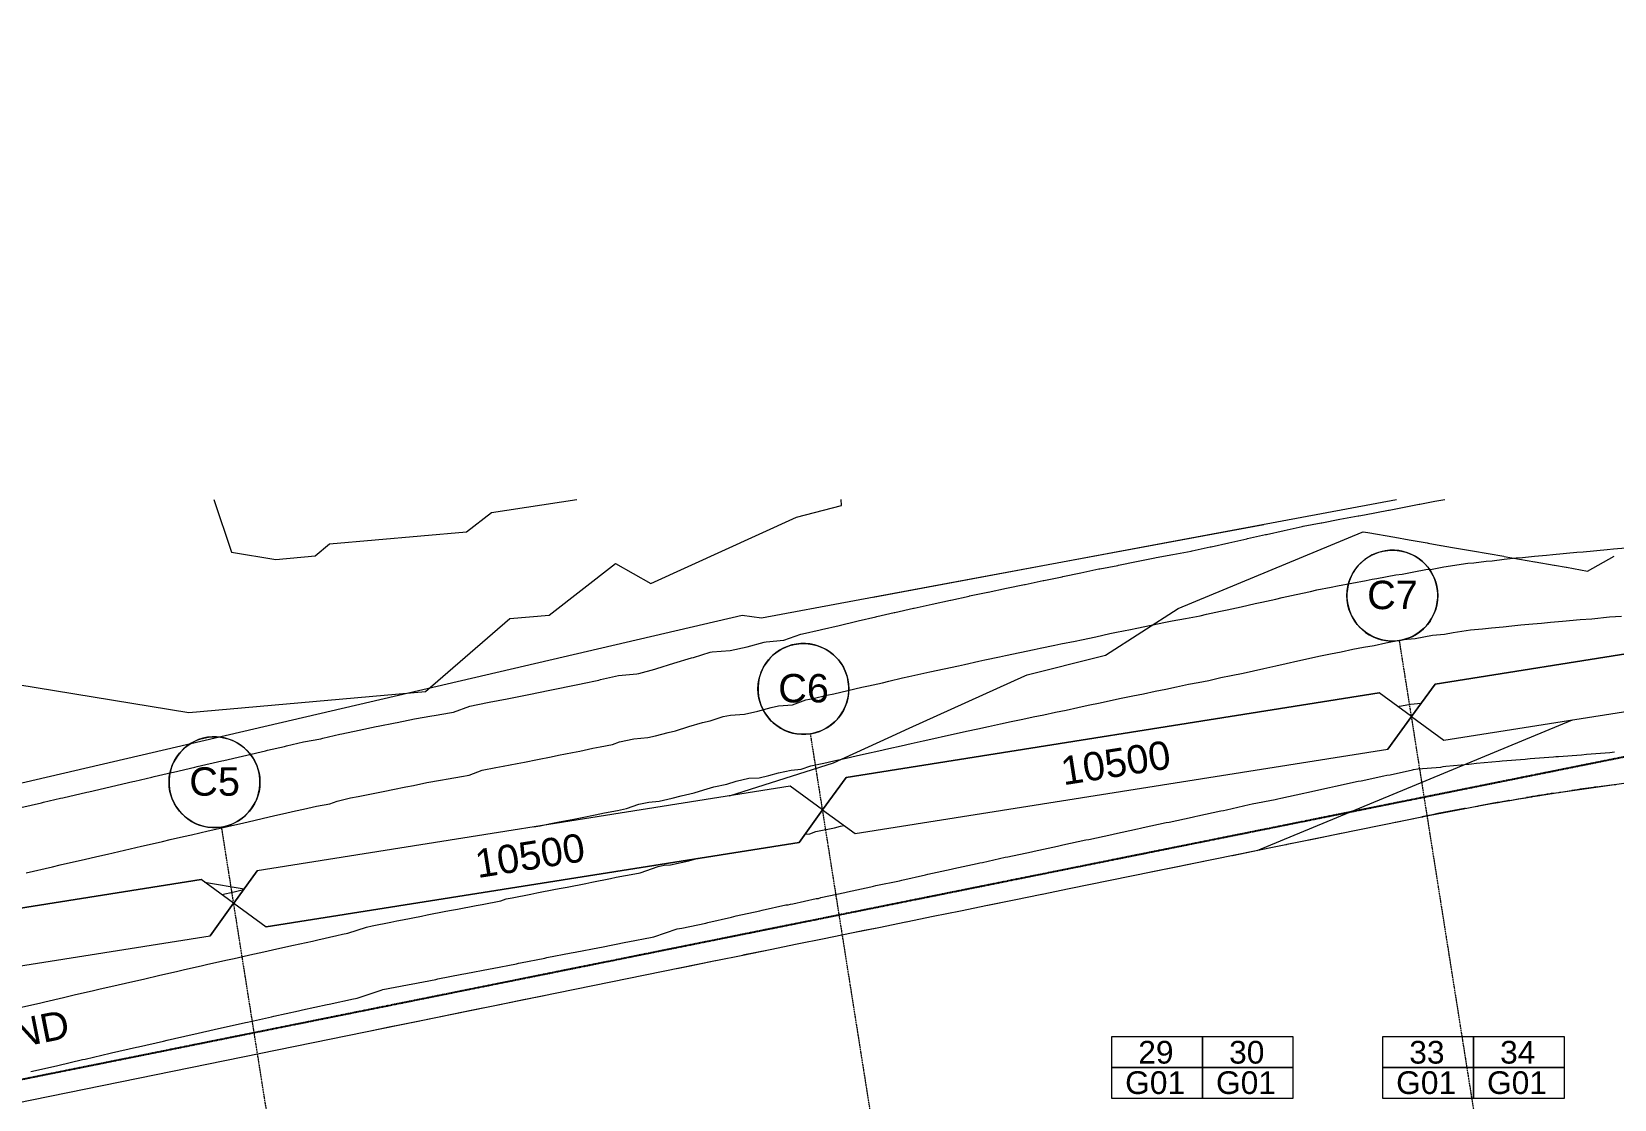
# Model space of a CAD drawing. Header units: millimetres. Extents: x -2612262 to -2065320, y 3717813 to 4283368.
# Drawn here: x -2289894 to -2262024, y 4053167 to 4071966 of the extents above; entities that cross this region are included whole.
import ezdxf

# ---------------------------------------------------------------- set-up
doc = ezdxf.new("R2010")
doc.units = ezdxf.units.MM
for name, pattern in [('AEC_Double Dash', [39, 15, -4, 6, -4, 6, -4]), ('Aligning Line', [3.2004, 1.6002, -1.6002]), ('BOUNDARY Tighter', [8, 4, -2, 0, -2]), ('Grid Line', [21, 12, -3, 3, -3])]:
    doc.linetypes.add(name, pattern=pattern)
for name, color, linetype, lineweight in [('A-ANNO-NOTE', 131, 'Continuous', 5), ('A-DETL', 90, 'Continuous', 18), ('A-DETL-GENF', 92, 'Continuous', 5), ('A-DOOR-IDEN', 31, 'Continuous', 5), ('A-FLOR', 192, 'Continuous', 5), ('C-PROP-LINE', 91, 'AEC_Double Dash', 13), ('C-TOPO', 7, 'Continuous', 5), ('C-TOPO-MAJR', 7, 'Continuous', 20), ('C-TOPO-MINR', 7, 'Continuous', 5), ('G-ANNO-REFR', 1, 'Aligning Line', 5), ('G-ANNO-TEXT', 231, 'Continuous', 5), ('S-GRID', 1, 'Continuous', 5), ('S-GRID-IDEN', 1, 'Continuous', 5)]:
    doc.layers.add(name, color=color, linetype=linetype, lineweight=lineweight)
doc.styles.add('Arial', font='arial.ttf', dxfattribs={"height": 500})
doc.styles.add('Arial_2', font='arial.ttf', dxfattribs={"height": 400})
picture_1 = doc.add_image_def('image1.jpg', size_in_pixel=(6528, 5638))

# ---------------------------------------------------------------- blocks, each defined once
blk = doc.blocks.new('Family - ___-240017-GA - Part B')
at = {"layer": 'C-PROP-LINE', "color": 20}
blk.add_line((-2260611, 4059444), (-2348376, 4041776), dxfattribs=at)
blk = doc.blocks.new('Dimension - Grids _2D_ - 1-200-2186991-GA - Part B')
at = {"layer": 'A-DETL-GENF'}
for p, q in [((-4573, 500), (-5073, 0)), ((-5073, 0), (-4573, 500)), ((4927, 500), (-4573, 500)), ((-4573, 500), (4927, 500)), ((5427, 0), (4927, 500)), ((5427, 0), (4927, 500)), ((-5073, 0), (-4573, -500)), ((-5073, 0), (-4573, -500)), ((4927, -500), (5427, 0)), ((5427, 0), (4927, -500)), ((-4573, -500), (4927, -500)), ((-4573, -500), (4927, -500))]:
    blk.add_line(p, q, dxfattribs=at)
blk = doc.blocks.new('Dimension - Grids _2D_ - 1-200-2187043-GA - Part B')
at = {"layer": 'A-DETL-GENF'}
for p, q in [((-4573, 500), (-5073, 0)), ((-5073, 0), (-4573, 500)), ((4927, 500), (-4573, 500)), ((-4573, 500), (4927, 500)), ((5427, 0), (4927, 500)), ((5427, 0), (4927, 500)), ((-5073, 0), (-4573, -500)), ((-5073, 0), (-4573, -500)), ((4927, -500), (5427, 0)), ((5427, 0), (4927, -500)), ((-4573, -500), (4927, -500)), ((-4573, -500), (4927, -500))]:
    blk.add_line(p, q, dxfattribs=at)
blk = doc.blocks.new('Grid - A1-203820-GA - Part B')
at = {"layer": 'S-GRID-IDEN'}
blk.add_circle((0, 0), 4, dxfattribs=at)
for start, end in [(360, 180), (180, 360)]:
    blk.add_arc((0, 0), 4, start, end, dxfattribs=at)
blk = doc.blocks.new('AA_DOOR_MARK _ TYPE MARK_HA2 - Mark _ Type Mark-1751130-GA - Part B')
at = {"layer": 'A-DOOR-IDEN'}
for p, q in [((4, 2.7), (-4, 2.7)), ((-4, 2.7), (-4, 0)), ((4, 0), (4, 2.7)), ((4, 0), (-4, 0)), ((4, -2.7), (4, 0)), ((-4, 0), (4, 0)), ((-4, 0), (-4, -2.7)), ((-4, -2.7), (4, -2.7))]:
    blk.add_line(p, q, dxfattribs=at)

msp = doc.modelspace()

# ---------------------------------------------------------------- linework, layer by layer
at = {"layer": 'A-DETL', "linetype": 'BOUNDARY Tighter', "lineweight": 25}
msp.add_line((-2260610.9, 4059443.9), (-2352562.9, 4040932.7), dxfattribs=at)
at = {"layer": 'A-FLOR'}
for p, q in [((-2271622.6, 4056877.5), (-2265416.4, 4058140.2)), ((-2273539.1, 4056487.6), (-2273062, 4056584.6)), ((-2273059.3, 4056585.2), (-2272594.1, 4056679.8)), ((-2272592.6, 4056680.1), (-2272104.7, 4056779.4)), ((-2274975.9, 4056195.2), (-2274498.2, 4056292.4)), ((-2274497.3, 4056292.6), (-2274018.5, 4056390)), ((-2274017.8, 4056390.2), (-2273540.2, 4056487.3)), ((-2275939.3, 4055999.2), (-2275939.3, 4055999.2)), ((-2275455, 4056097.8), (-2274976.3, 4056195.2)), ((-2277847.6, 4055611), (-2277370.9, 4055708)), ((-2277369.6, 4055708.2), (-2276892.4, 4055805.3)), ((-2276891.4, 4055805.5), (-2276891.4, 4055805.5)), ((-2352562.9, 4040410), (-2277851.4, 4055610.2))]:
    msp.add_line(p, q, dxfattribs=at)
msp.add_open_spline([(-2265416.4, 4058140.2), (-2264116.2, 4058404.7), (-2262805.8, 4058617.4), (-2261488.8, 4058777.7)], degree=3, dxfattribs=at)
at = {"layer": 'C-TOPO'}
for p, q in [((-2275075.6, 4062009.1), (-2265857.5, 4063726.6)), ((-2273764.5, 4062253.4), (-2268195, 4063291.1)), ((-2277042.9, 4061642.6), (-2273764.5, 4062253.4)), ((-2297265.2, 4057067.9), (-2277381.7, 4061693.6)), ((-2277381.7, 4061693.6), (-2277042.9, 4061642.6)), ((-2263137.1, 4058549.2), (-2263153.1, 4058546.7)), ((-2263119.1, 4058552), (-2263137.1, 4058549.2)), ((-2263100.6, 4058554.8), (-2263119.1, 4058552)), ((-2263053.9, 4058562), (-2262999.8, 4058570.3)), ((-2262373.4, 4058662), (-2262390.3, 4058659.6)), ((-2262356.3, 4058664.4), (-2262373.4, 4058662)), ((-2262324.8, 4058668.7), (-2262356.3, 4058664.4)), ((-2264658.7, 4058288.2), (-2264663, 4058287.4)), ((-2264651.5, 4058289.6), (-2264658.7, 4058288.2)), ((-2264646.6, 4058290.5), (-2264651.5, 4058289.6)), ((-2264622.6, 4058295), (-2264445.6, 4058327.7)), ((-2263943.5, 4058416.9), (-2263866.1, 4058430.2)), ((-2263898.9, 4058424.6), (-2263908, 4058423)), ((-2263885.8, 4058426.8), (-2263898.9, 4058424.6)), ((-2263874.6, 4058428.7), (-2263885.8, 4058426.8)), ((-2265882.9, 4058045.2), (-2265877.2, 4058046.4)), ((-2265877.2, 4058046.4), (-2265871.5, 4058047.6)), ((-2265871.5, 4058047.6), (-2265416.4, 4058140.2)), ((-2267797.9, 4057655.6), (-2267793.4, 4057656.5)), ((-2267793.4, 4057656.5), (-2267788.9, 4057657.5)), ((-2267788.9, 4057657.5), (-2267312, 4057754.5)), ((-2267312, 4057754.5), (-2266835.3, 4057851.5)), ((-2266835.3, 4057851.5), (-2266830.2, 4057852.5)), ((-2269712.7, 4057266.1), (-2269232.2, 4057363.8)), ((-2269232.2, 4057363.8), (-2269228.4, 4057364.6)), ((-2268751.5, 4057461.6), (-2268747.4, 4057462.4)), ((-2268747.4, 4057462.4), (-2268272.2, 4057559.1)), ((-2268272.2, 4057559.1), (-2268268.6, 4057559.9)), ((-2270186.7, 4057169.6), (-2269712.7, 4057266.1)), ((-2272102.7, 4056779.8), (-2271624.9, 4056877)), ((-2271624.9, 4056877), (-2271622.6, 4056877.5)), ((-2273539.1, 4056487.6), (-2273060.7, 4056584.9)), ((-2273060.7, 4056584.9), (-2272592.6, 4056680.1)), ((-2272592.6, 4056680.1), (-2272104.7, 4056779.4)), ((-2272104.7, 4056779.4), (-2272102.7, 4056779.8)), ((-2274975.9, 4056195.2), (-2274498.2, 4056292.4)), ((-2274498.2, 4056292.4), (-2274497.3, 4056292.6)), ((-2274497.3, 4056292.6), (-2274018.5, 4056390)), ((-2274018.5, 4056390), (-2273539.1, 4056487.6)), ((-2276413.7, 4055902.7), (-2275939.8, 4055999.1)), ((-2275939.8, 4055999.1), (-2275939.3, 4055999.2)), ((-2275939.3, 4055999.2), (-2275455.1, 4056097.7)), ((-2275455, 4056097.8), (-2275233.6, 4056142.8)), ((-2275233.6, 4056142.8), (-2274976.3, 4056195.2)), ((-2274976.3, 4056195.2), (-2274976.1, 4056195.2)), ((-2274976.1, 4056195.2), (-2274975.9, 4056195.2)), ((-2277849.1, 4055610.7), (-2277370.9, 4055708)), ((-2277370.9, 4055708), (-2276892.4, 4055805.3)), ((-2276892.4, 4055805.3), (-2276891.4, 4055805.5)), ((-2276891.4, 4055805.5), (-2276413.7, 4055902.7)), ((-2278533.7, 4055471.4), (-2278328, 4055513.3)), ((-2278328, 4055513.3), (-2277851.4, 4055610.2)), ((-2277851.4, 4055610.2), (-2277849.1, 4055610.7)), ((-2281676.8, 4054831.9), (-2281203.3, 4054928.3)), ((-2281203.3, 4054928.3), (-2281199.8, 4054929)), ((-2281199.8, 4054929), (-2280871.3, 4054995.8)), ((-2283115.4, 4054539.2), (-2282637.6, 4054636.5)), ((-2282637.6, 4054636.5), (-2282153.6, 4054734.9)), ((-2282153.6, 4054734.9), (-2281680.6, 4054831.2)), ((-2281680.6, 4054831.2), (-2281676.8, 4054831.9)), ((-2283958.1, 4054367.8), (-2283596.7, 4054441.3)), ((-2283596.7, 4054441.3), (-2283120, 4054538.3)), ((-2283120, 4054538.3), (-2283115.4, 4054539.2))]:
    msp.add_line(p, q, dxfattribs=at)
at = {"layer": 'C-TOPO', "flags": 128}
for points in [[(-2263835.2, 4058435.4), (-2263715.7, 4058455.6), (-2263487.7, 4058493.3)], [(-2263487.7, 4058493.3), (-2263481.5, 4058494.3), (-2263475.4, 4058495.3)], [(-2263475.4, 4058495.3), (-2263469.2, 4058496.3), (-2263463, 4058497.3)], [(-2263463, 4058497.3), (-2263231.5, 4058534.4), (-2263081.2, 4058557.8)], [(-2262999.8, 4058570.3), (-2262992.9, 4058571.4), (-2262986.1, 4058572.4)], [(-2262986.1, 4058572.4), (-2262979.2, 4058573.5), (-2262972.3, 4058574.5)], [(-2262972.3, 4058574.5), (-2262743.8, 4058608.8), (-2262515.1, 4058642)], [(-2262515.1, 4058642), (-2262507.7, 4058643), (-2262500.3, 4058644.1)], [(-2262500.3, 4058644.1), (-2262492.8, 4058645.1), (-2262485.4, 4058646.2)], [(-2262485.4, 4058646.2), (-2262257.4, 4058678.1), (-2262029.3, 4058708.9)], [(-2262029.3, 4058708.9), (-2262013.6, 4058711), (-2261997.8, 4058713.1)], [(-2265391.2, 4058145.3), (-2265157.9, 4058192), (-2264924.3, 4058237.7)], [(-2264924.3, 4058237.7), (-2264920.8, 4058238.4), (-2264917.2, 4058239.1)], [(-2264917.2, 4058239.1), (-2264913.6, 4058239.8), (-2264910, 4058240.4)], [(-2264910, 4058240.4), (-2264677.9, 4058284.6), (-2264643.6, 4058291)], [(-2264445.6, 4058327.7), (-2264441.1, 4058328.5), (-2264436.5, 4058329.3)], [(-2264436.5, 4058329.3), (-2264427.4, 4058331), (-2264418.3, 4058332.7)], [(-2264418.3, 4058332.7), (-2264186.4, 4058374.4), (-2263954.4, 4058415)], [(-2263954.4, 4058415), (-2263948.9, 4058416), (-2263943.5, 4058416.9)], [(-2265416.4, 4058140.2), (-2265408.7, 4058141.7), (-2265401.1, 4058143.3)], [(-2265401.1, 4058143.3), (-2265400.2, 4058143.4), (-2265399.2, 4058143.6)], [(-2265399.2, 4058143.6), (-2265395.2, 4058144.4), (-2265391.2, 4058145.3)]]:
    msp.add_lwpolyline(points, dxfattribs=at)
at = {"layer": 'C-TOPO'}
for start, end in [(98.86481, 99.34743), (97.9811, 98.42173), (100.62039, 101.5), (99.74132, 100.30611)]:
    msp.add_arc((-2255448, 4009143.9), 50000, start, end, dxfattribs=at)
at = {"layer": 'C-TOPO-MAJR', "color": 8, "lineweight": 15}
for p, q in [((-2264174.6, 4062651.2), (-2263963.7, 4062675.8)), ((-2263963.7, 4062675.8), (-2263752.5, 4062700.5)), ((-2263752.5, 4062700.5), (-2263641.2, 4062708.8)), ((-2263641.2, 4062708.8), (-2263429.7, 4062728.9)), ((-2263429.7, 4062728.9), (-2263218.4, 4062748.9)), ((-2263218.4, 4062748.9), (-2263107.8, 4062757.3)), ((-2263107.8, 4062757.3), (-2262685.6, 4062798.4)), ((-2262685.6, 4062798.4), (-2262574.7, 4062806.7)), ((-2262574.7, 4062806.7), (-2262152.8, 4062848.8)), ((-2262152.8, 4062848.8), (-2262041.7, 4062857.2)), ((-2262041.7, 4062857.2), (-2261821.4, 4062879.7)), ((-2266207.4, 4062337.7), (-2265872.6, 4062402.9)), ((-2265872.6, 4062402.9), (-2265761.2, 4062411.4)), ((-2265761.2, 4062411.4), (-2265553.1, 4062452.5)), ((-2265553.1, 4062452.5), (-2265344.8, 4062493.6)), ((-2265344.8, 4062493.6), (-2265233.6, 4062502)), ((-2265233.6, 4062502), (-2265025.7, 4062543.6)), ((-2265025.7, 4062543.6), (-2264606.2, 4062606.7)), ((-2264606.2, 4062606.7), (-2264495.6, 4062615.1)), ((-2264495.6, 4062615.1), (-2264284, 4062642.9)), ((-2264284, 4062642.9), (-2264174.6, 4062651.2)), ((-2267624.1, 4062055.5), (-2267373.5, 4062111.3)), ((-2267373.5, 4062111.3), (-2267263.5, 4062135.2)), ((-2267263.5, 4062135.2), (-2267011.2, 4062182)), ((-2267011.2, 4062182), (-2266901.4, 4062205.7)), ((-2266901.4, 4062205.7), (-2266649, 4062252.6)), ((-2266649, 4062252.6), (-2266396.5, 4062299.4)), ((-2266396.5, 4062299.4), (-2266286.9, 4062323.1)), ((-2266286.9, 4062323.1), (-2266207.4, 4062337.7)), ((-2268843.3, 4061785.3), (-2268595.7, 4061840.5)), ((-2268595.7, 4061840.5), (-2268347, 4061895.9)), ((-2268347, 4061895.9), (-2268234.3, 4061920.3)), ((-2268234.3, 4061920.3), (-2267985.2, 4061975.8)), ((-2267985.2, 4061975.8), (-2267873.6, 4061999.9)), ((-2267873.6, 4061999.9), (-2267624.1, 4062055.5)), ((-2270180.6, 4061513.3), (-2269925.2, 4061565.9)), ((-2269925.2, 4061565.9), (-2269809.9, 4061590.8)), ((-2269809.9, 4061590.8), (-2269578.2, 4061634.3)), ((-2269578.2, 4061634.3), (-2269320.3, 4061680.5)), ((-2269320.3, 4061680.5), (-2269204.9, 4061708.2)), ((-2269204.9, 4061708.2), (-2268957.7, 4061763.2)), ((-2268957.7, 4061763.2), (-2268843.3, 4061785.3)), ((-2271408.7, 4061260), (-2271156.5, 4061311.6)), ((-2271156.5, 4061311.6), (-2270906.2, 4061367.6)), ((-2270906.2, 4061367.6), (-2270793.7, 4061391.9)), ((-2270793.7, 4061391.9), (-2270543.8, 4061437.9)), ((-2270543.8, 4061437.9), (-2270430.1, 4061462.5)), ((-2270430.1, 4061462.5), (-2270180.6, 4061513.3)), ((-2272746.7, 4060979.9), (-2272492.8, 4061033)), ((-2272492.8, 4061033), (-2272239.9, 4061085.9)), ((-2272239.9, 4061085.9), (-2272132.4, 4061109.2)), ((-2272132.4, 4061109.2), (-2271879.5, 4061161)), ((-2271879.5, 4061161), (-2271770.9, 4061184.5)), ((-2271770.9, 4061184.5), (-2271518.4, 4061236.2)), ((-2271518.4, 4061236.2), (-2271408.7, 4061260)), ((-2274077.6, 4060692), (-2273825.9, 4060747)), ((-2273825.9, 4060747), (-2273573.1, 4060802.3)), ((-2273573.1, 4060802.3), (-2273468.8, 4060825.5)), ((-2273468.8, 4060825.5), (-2273215.5, 4060880.8)), ((-2273215.5, 4060880.8), (-2273106.9, 4060903.8)), ((-2273106.9, 4060903.8), (-2272853, 4060956.9)), ((-2272853, 4060956.9), (-2272746.7, 4060979.9)), ((-2275277.6, 4060421.6), (-2275160, 4060445.5)), ((-2275160, 4060445.5), (-2274912.1, 4060502.7)), ((-2274912.1, 4060502.7), (-2274797.4, 4060529.1)), ((-2274797.4, 4060529.1), (-2274557.1, 4060586.5)), ((-2274557.1, 4060586.5), (-2274445.4, 4060610.7)), ((-2274445.4, 4060610.7), (-2274186.4, 4060668.4)), ((-2274186.4, 4060668.4), (-2274077.6, 4060692)), ((-2276497.7, 4060113.1), (-2276260.3, 4060199.2)), ((-2276260.3, 4060199.2), (-2276132.9, 4060226.4)), ((-2276132.9, 4060226.4), (-2275890.7, 4060282.2)), ((-2275890.7, 4060282.2), (-2275767.8, 4060308.8)), ((-2275767.8, 4060308.8), (-2275524.5, 4060364.1)), ((-2275524.5, 4060364.1), (-2275277.6, 4060421.6)), ((-2277948.3, 4059832.5), (-2277719.1, 4059904.9)), ((-2277719.1, 4059904.9), (-2277587.6, 4059933.4)), ((-2277587.6, 4059933.4), (-2277338.8, 4059948.9)), ((-2277338.8, 4059948.9), (-2277105, 4060003.2)), ((-2277105, 4060003.2), (-2276870, 4060065.7)), ((-2276870, 4060065.7), (-2276740.3, 4060094.2)), ((-2276740.3, 4060094.2), (-2276497.7, 4060113.1)), ((-2278909.4, 4059565.5), (-2278687.1, 4059627.2)), ((-2278687.1, 4059627.2), (-2278555.1, 4059655.7)), ((-2278555.1, 4059655.7), (-2278322.7, 4059732.7)), ((-2278322.7, 4059732.7), (-2278080.1, 4059804)), ((-2278080.1, 4059804), (-2277948.3, 4059832.5)), ((-2280239.7, 4059299.8), (-2280012.9, 4059347.6)), ((-2280012.9, 4059347.6), (-2279885.9, 4059371.1)), ((-2279885.9, 4059371.1), (-2279664.6, 4059417.4)), ((-2279664.6, 4059417.4), (-2279541.2, 4059459.5)), ((-2279541.2, 4059459.5), (-2279292.3, 4059514.5)), ((-2279292.3, 4059514.5), (-2279041.7, 4059536.9)), ((-2279041.7, 4059536.9), (-2278909.4, 4059565.5)), ((-2281721.6, 4059007.4), (-2281591.2, 4059032.5)), ((-2281591.2, 4059032.5), (-2281347.2, 4059080.7)), ((-2281347.2, 4059080.7), (-2281217.4, 4059105.7)), ((-2281217.4, 4059105.7), (-2280987.7, 4059151.2)), ((-2280987.7, 4059151.2), (-2280743.5, 4059199.8)), ((-2280743.5, 4059199.8), (-2280615, 4059224.6)), ((-2280615, 4059224.6), (-2280367.4, 4059274.3)), ((-2280367.4, 4059274.3), (-2280239.7, 4059299.8)), ((-2282933.5, 4058743.8), (-2282696.2, 4058784.3)), ((-2282696.2, 4058784.3), (-2282561.4, 4058810.3)), ((-2282561.4, 4058810.3), (-2282322.3, 4058851.2)), ((-2282322.3, 4058851.2), (-2282187.5, 4058877.1)), ((-2282187.5, 4058877.1), (-2281963.4, 4058959.8)), ((-2281963.4, 4058959.8), (-2281721.6, 4059007.4)), ((-2284277, 4058472.9), (-2284142.3, 4058498.9)), ((-2284142.3, 4058498.9), (-2283907.5, 4058547.1)), ((-2283907.5, 4058547.1), (-2283672.6, 4058595.4)), ((-2283672.6, 4058595.4), (-2283536.3, 4058621.3)), ((-2283536.3, 4058621.3), (-2283304.8, 4058669.6)), ((-2283304.8, 4058669.6), (-2283171.6, 4058695.5)), ((-2283171.6, 4058695.5), (-2282933.5, 4058743.8)), ((-2285477.7, 4058193.1), (-2285245.6, 4058247.1)), ((-2285245.6, 4058247.1), (-2285109.7, 4058276.6)), ((-2285109.7, 4058276.6), (-2284877.4, 4058330.6)), ((-2284877.4, 4058330.6), (-2284644, 4058372.7)), ((-2284644, 4058372.7), (-2284511.9, 4058417.4)), ((-2284511.9, 4058417.4), (-2284277, 4058472.9)), ((-2286787.2, 4057894.3), (-2286653.9, 4057923.9)), ((-2286653.9, 4057923.9), (-2286318.2, 4058002)), ((-2286318.2, 4058002), (-2286181.9, 4058031.5)), ((-2286181.9, 4058031.5), (-2285613.9, 4058163.6)), ((-2285613.9, 4058163.6), (-2285477.7, 4058193.1)), ((-2287960.9, 4057624), (-2287823.5, 4057655.3)), ((-2287823.5, 4057655.3), (-2287591.6, 4057709.3)), ((-2287591.6, 4057709.3), (-2287454.6, 4057740.5)), ((-2287454.6, 4057740.5), (-2287217.9, 4057795.6)), ((-2287217.9, 4057795.6), (-2287077.9, 4057826.7)), ((-2287077.9, 4057826.7), (-2286787.2, 4057894.3)), ((-2289160, 4057346.4), (-2289022.3, 4057377.8)), ((-2289022.3, 4057377.8), (-2288695.7, 4057453.8)), ((-2288695.7, 4057453.8), (-2288558.3, 4057485.1)), ((-2288558.3, 4057485.1), (-2287960.9, 4057624)), ((-2289989.9, 4057154.1), (-2289528.8, 4057261.3)), ((-2289528.8, 4057261.3), (-2289390.7, 4057292.8)), ((-2289390.7, 4057292.8), (-2289160, 4057346.4))]:
    msp.add_line(p, q, dxfattribs=at)
at = {"layer": 'C-TOPO-MAJR', "color": 9, "lineweight": 15}
for p, q in [((-2265508.7, 4058711.6), (-2262763.4, 4059848.1)), ((-2268312.6, 4057550.9), (-2265510.3, 4058711))]:
    msp.add_line(p, q, dxfattribs=at)
at = {"layer": 'C-TOPO-MINR', "color": 253}
for p, q in [((-2286687.3, 4063726.6), (-2286377.2, 4062802)), ((-2282236.4, 4063157), (-2281798.2, 4063497.7)), ((-2281798.2, 4063497.7), (-2280291.9, 4063726.6)), ((-2276427.5, 4063418), (-2275630.8, 4063621.9)), ((-2275630.8, 4063621.9), (-2275636.5, 4063726.6)), ((-2266423.5, 4063459.6), (-2266001.4, 4063541.9)), ((-2266001.4, 4063541.9), (-2265988, 4063542.9)), ((-2265988, 4063542.9), (-2265725.5, 4063594.7)), ((-2265725.5, 4063594.7), (-2265462.7, 4063646.5)), ((-2265462.7, 4063646.5), (-2265449.9, 4063647.5)), ((-2265449.9, 4063647.5), (-2265187.3, 4063700)), ((-2265187.3, 4063700), (-2265010.5, 4063726.6)), ((-2278989.4, 4062250.3), (-2276427.5, 4063418)), ((-2267835.9, 4063184.8), (-2267519.5, 4063255.3)), ((-2267519.5, 4063255.3), (-2267506.1, 4063258.2)), ((-2267506.1, 4063258.2), (-2267187.6, 4063317.2)), ((-2267187.6, 4063317.2), (-2267174.2, 4063320.1)), ((-2267174.2, 4063320.1), (-2266855.7, 4063379.2)), ((-2266855.7, 4063379.2), (-2266537.2, 4063438.3)), ((-2266537.2, 4063438.3), (-2266523.8, 4063441.2)), ((-2266523.8, 4063441.2), (-2266423.5, 4063459.6)), ((-2284899.4, 4062735.7), (-2284651.9, 4062949.9)), ((-2284651.9, 4062949.9), (-2282236.4, 4063157)), ((-2269125, 4062897.8), (-2268811.8, 4062967.6)), ((-2268811.8, 4062967.6), (-2268497.4, 4063037.6)), ((-2268497.4, 4063037.6), (-2268481.2, 4063041.1)), ((-2268481.2, 4063041.1), (-2268166.4, 4063111.3)), ((-2268166.4, 4063111.3), (-2268151.1, 4063114.6)), ((-2268151.1, 4063114.6), (-2267835.9, 4063184.8)), ((-2286377.2, 4062802), (-2285594.2, 4062673.7)), ((-2285594.2, 4062673.7), (-2284899.4, 4062735.7)), ((-2270437.2, 4062635.9), (-2270113.7, 4062702.5)), ((-2270113.7, 4062702.5), (-2270094.9, 4062706.6)), ((-2270094.9, 4062706.6), (-2269801.5, 4062761.6)), ((-2269801.5, 4062761.6), (-2269475.1, 4062820.1)), ((-2269475.1, 4062820.1), (-2269455.9, 4062824.7)), ((-2269455.9, 4062824.7), (-2269143.1, 4062894.3)), ((-2269143.1, 4062894.3), (-2269125, 4062897.8)), ((-2280782.8, 4061693.5), (-2279614.2, 4062602.1)), ((-2279614.2, 4062602.1), (-2278989.4, 4062250.3)), ((-2271738.5, 4062370.2), (-2271418.8, 4062435.6)), ((-2271418.8, 4062435.6), (-2271101.4, 4062506.5)), ((-2271101.4, 4062506.5), (-2271086.6, 4062509.7)), ((-2271086.6, 4062509.7), (-2270769.9, 4062567.9)), ((-2270769.9, 4062567.9), (-2270753.2, 4062571.6)), ((-2270753.2, 4062571.6), (-2270437.2, 4062635.9)), ((-2273057.7, 4062096.8), (-2273051.7, 4062098.1)), ((-2273051.7, 4062098.1), (-2272729.3, 4062165.6)), ((-2272729.3, 4062165.6), (-2272408.1, 4062232.8)), ((-2272408.1, 4062232.8), (-2272400.5, 4062234.4)), ((-2272400.5, 4062234.4), (-2272079.4, 4062300.1)), ((-2272079.4, 4062300.1), (-2272070, 4062302.2)), ((-2272070, 4062302.2), (-2271749.6, 4062367.8)), ((-2271749.6, 4062367.8), (-2271738.5, 4062370.2)), ((-2274355.6, 4061816.3), (-2274035.3, 4061886.2)), ((-2274035.3, 4061886.2), (-2273713.7, 4061956.5)), ((-2273713.7, 4061956.5), (-2273707.7, 4061957.9)), ((-2273707.7, 4061957.9), (-2273385.6, 4062028.2)), ((-2273385.6, 4062028.2), (-2273380.4, 4062029.3)), ((-2273380.4, 4062029.3), (-2273057.7, 4062096.8)), ((-2282957.9, 4060349.1), (-2281472.9, 4061634.4)), ((-2281472.9, 4061634.4), (-2280782.8, 4061693.5)), ((-2275675.5, 4061512), (-2275360.7, 4061585.3)), ((-2275360.7, 4061585.3), (-2275342.3, 4061589.1)), ((-2275342.3, 4061589.1), (-2275026.2, 4061661.9)), ((-2275026.2, 4061661.9), (-2275011.2, 4061665.4)), ((-2275011.2, 4061665.4), (-2274705.2, 4061738.5)), ((-2274705.2, 4061738.5), (-2274693.6, 4061741)), ((-2274693.6, 4061741), (-2274363.8, 4061814.5)), ((-2274363.8, 4061814.5), (-2274355.6, 4061816.3)), ((-2263459.7, 4061537.9), (-2263304.2, 4061552.7)), ((-2263304.2, 4061552.7), (-2263148.8, 4061567.4)), ((-2263148.8, 4061567.4), (-2262938.7, 4061583.3)), ((-2262938.7, 4061583.3), (-2262628.4, 4061613.5)), ((-2262628.4, 4061613.5), (-2262418, 4061629.3)), ((-2262418, 4061629.3), (-2262108.3, 4061660.3)), ((-2262108.3, 4061660.3), (-2261897.4, 4061676.1)), ((-2276651.5, 4061248.9), (-2276348.4, 4061358.8)), ((-2276348.4, 4061358.8), (-2276319.8, 4061364.9)), ((-2276319.8, 4061364.9), (-2276010.7, 4061436)), ((-2276010.7, 4061436), (-2275985.8, 4061441.4)), ((-2275985.8, 4061441.4), (-2275675.5, 4061512)), ((-2265991.2, 4061215.8), (-2265743.8, 4061264)), ((-2265743.8, 4061264), (-2265534.3, 4061280)), ((-2265534.3, 4061280), (-2265380.7, 4061310.3)), ((-2265380.7, 4061310.3), (-2265227, 4061340.6)), ((-2265227, 4061340.6), (-2265017.4, 4061356.5)), ((-2265017.4, 4061356.5), (-2264864, 4061387.2)), ((-2264864, 4061387.2), (-2264554.6, 4061433.8)), ((-2264554.6, 4061433.8), (-2264345.4, 4061449.6)), ((-2264345.4, 4061449.6), (-2264189.5, 4061470)), ((-2264189.5, 4061470), (-2263982.1, 4061485.9)), ((-2263982.1, 4061485.9), (-2263826.8, 4061504)), ((-2263826.8, 4061504), (-2263671.3, 4061522.1)), ((-2263671.3, 4061522.1), (-2263459.7, 4061537.9)), ((-2278241.2, 4060947.9), (-2277948.3, 4061040.3)), ((-2277948.3, 4061040.3), (-2277912.8, 4061048)), ((-2277912.8, 4061048), (-2277595.1, 4061067.8)), ((-2277595.1, 4061067.8), (-2277296.4, 4061137.1)), ((-2277296.4, 4061137.1), (-2276996.2, 4061217.1)), ((-2276996.2, 4061217.1), (-2276961.2, 4061224.8)), ((-2276961.2, 4061224.8), (-2276651.5, 4061248.9)), ((-2267227.6, 4060967.4), (-2267020.9, 4061012.2)), ((-2267020.9, 4061012.2), (-2266834.8, 4061046.7)), ((-2266834.8, 4061046.7), (-2266628.6, 4061091.3)), ((-2266628.6, 4061091.3), (-2266442.2, 4061125.9)), ((-2266442.2, 4061125.9), (-2266255.9, 4061160.5)), ((-2266255.9, 4061160.5), (-2266049.9, 4061205.1)), ((-2266049.9, 4061205.1), (-2265991.2, 4061215.8)), ((-2291824.9, 4060746.7), (-2287126.4, 4059977.1)), ((-2279204.4, 4060664), (-2278919.9, 4060742.8)), ((-2278919.9, 4060742.8), (-2278884.3, 4060750.6)), ((-2278884.3, 4060750.6), (-2278587.1, 4060849)), ((-2278587.1, 4060849), (-2278276.8, 4060940.2)), ((-2278276.8, 4060940.2), (-2278241.2, 4060947.9)), ((-2268561.7, 4060672.8), (-2268379.6, 4060713.4)), ((-2268379.6, 4060713.4), (-2268196.7, 4060754.1)), ((-2268196.7, 4060754.1), (-2267987.5, 4060799.4)), ((-2267987.5, 4060799.4), (-2267804.1, 4060840.2)), ((-2267804.1, 4060840.2), (-2267596.1, 4060885.3)), ((-2267596.1, 4060885.3), (-2267412.2, 4060926.3)), ((-2267412.2, 4060926.3), (-2267227.6, 4060967.4)), ((-2280509.2, 4060422.1), (-2280217.8, 4060483.4)), ((-2280217.8, 4060483.4), (-2280191.4, 4060488.3)), ((-2280191.4, 4060488.3), (-2279907, 4060547.8)), ((-2279907, 4060547.8), (-2279879.6, 4060557.2)), ((-2279879.6, 4060557.2), (-2279560.9, 4060627.5)), ((-2279560.9, 4060627.5), (-2279240.1, 4060656.3)), ((-2279240.1, 4060656.3), (-2279204.4, 4060664)), ((-2269924, 4060390.7), (-2269736.7, 4060429.2)), ((-2269736.7, 4060429.2), (-2269525, 4060475.1)), ((-2269525, 4060475.1), (-2269354.9, 4060507)), ((-2269354.9, 4060507), (-2269165.5, 4060540.9)), ((-2269165.5, 4060540.9), (-2268953.9, 4060591.6)), ((-2268953.9, 4060591.6), (-2268772.2, 4060632.1)), ((-2268772.2, 4060632.1), (-2268561.7, 4060672.8)), ((-2287126.4, 4059977.1), (-2282957.9, 4060349.1)), ((-2282177.2, 4060091.4), (-2281866.5, 4060152.6)), ((-2281866.5, 4060152.6), (-2281835.7, 4060158.6)), ((-2281835.7, 4060158.6), (-2281522.2, 4060220.5)), ((-2281522.2, 4060220.5), (-2281492.2, 4060226.3)), ((-2281492.2, 4060226.3), (-2281196.9, 4060284.8)), ((-2281196.9, 4060284.8), (-2280883.2, 4060347.2)), ((-2280883.2, 4060347.2), (-2280854.8, 4060352.7)), ((-2280854.8, 4060352.7), (-2280536.7, 4060416.6)), ((-2280536.7, 4060416.6), (-2280509.2, 4060422.1)), ((-2271287.1, 4060104.7), (-2271078.8, 4060149.8)), ((-2271078.8, 4060149.8), (-2270894.2, 4060187.6)), ((-2270894.2, 4060187.6), (-2270710.9, 4060228.6)), ((-2270710.9, 4060228.6), (-2270500.8, 4060274.1)), ((-2270500.8, 4060274.1), (-2270317.7, 4060307.8)), ((-2270317.7, 4060307.8), (-2270107, 4060353.4)), ((-2270107, 4060353.4), (-2269924, 4060390.7)), ((-2283150.3, 4059866.6), (-2282845.3, 4059918.7)), ((-2282845.3, 4059918.7), (-2282809, 4059925.7)), ((-2282809, 4059925.7), (-2282501.7, 4059978.2)), ((-2282501.7, 4059978.2), (-2282465.3, 4059985.2)), ((-2282465.3, 4059985.2), (-2282177.2, 4060091.4)), ((-2272441.6, 4059861.7), (-2272256.3, 4059900.5)), ((-2272256.3, 4059900.5), (-2272071.7, 4059939.1)), ((-2272071.7, 4059939.1), (-2271864.3, 4059984)), ((-2271864.3, 4059984), (-2271679.6, 4060021.9)), ((-2271679.6, 4060021.9), (-2271471.7, 4060066.9)), ((-2271471.7, 4060066.9), (-2271287.1, 4060104.7)), ((-2265837.8, 4060081.6), (-2265813, 4060087)), ((-2265813, 4060087), (-2265775, 4060093.9)), ((-2265775, 4060093.9), (-2265615.1, 4060125.1)), ((-2265615.1, 4060125.1), (-2265425.8, 4060139.5)), ((-2284768.3, 4059526.2), (-2284466.5, 4059597.5)), ((-2284466.5, 4059597.5), (-2284430.2, 4059604.5)), ((-2284430.2, 4059604.5), (-2284128.4, 4059666.5)), ((-2284128.4, 4059666.5), (-2283826.6, 4059728.5)), ((-2283826.6, 4059728.5), (-2283789.8, 4059735.5)), ((-2283789.8, 4059735.5), (-2283492.3, 4059797.6)), ((-2283492.3, 4059797.6), (-2283456.4, 4059804.6)), ((-2283456.4, 4059804.6), (-2283150.3, 4059866.6)), ((-2273799.6, 4059567.8), (-2273616.4, 4059607.8)), ((-2273616.4, 4059607.8), (-2273432.4, 4059648)), ((-2273432.4, 4059648), (-2273229.9, 4059693.1)), ((-2273229.9, 4059693.1), (-2273045.3, 4059733.4)), ((-2273045.3, 4059733.4), (-2272833.4, 4059778.2)), ((-2272833.4, 4059778.2), (-2272648.2, 4059816.9)), ((-2272648.2, 4059816.9), (-2272441.6, 4059861.7)), ((-2285777.8, 4059304.5), (-2285741.1, 4059312.5)), ((-2285741.1, 4059312.5), (-2285441.4, 4059382.2)), ((-2285441.4, 4059382.2), (-2285404.8, 4059390.2)), ((-2285404.8, 4059390.2), (-2285105.1, 4059459.9)), ((-2285105.1, 4059459.9), (-2284804, 4059514.1)), ((-2284804, 4059514.1), (-2284768.3, 4059526.2)), ((-2274977.8, 4059302), (-2274797.9, 4059343.5)), ((-2274797.9, 4059343.5), (-2274583.6, 4059392.8)), ((-2274583.6, 4059392.8), (-2274409.1, 4059434.5)), ((-2274409.1, 4059434.5), (-2274197.3, 4059480.4)), ((-2274197.3, 4059480.4), (-2274008.9, 4059522.4)), ((-2274008.9, 4059522.4), (-2273799.6, 4059567.8)), ((-2286982.2, 4059025), (-2286548.2, 4059125.9)), ((-2286548.2, 4059125.9), (-2286511.4, 4059133.9)), ((-2286511.4, 4059133.9), (-2285777.8, 4059304.5)), ((-2276343.9, 4058977.4), (-2276172.1, 4059039.6)), ((-2276172.1, 4059039.6), (-2275946, 4059088)), ((-2275946, 4059088), (-2275770.6, 4059128.3)), ((-2275770.6, 4059128.3), (-2275549.9, 4059176.2)), ((-2275549.9, 4059176.2), (-2275373.5, 4059216.3)), ((-2275373.5, 4059216.3), (-2275194.6, 4059258)), ((-2275194.6, 4059258), (-2274977.8, 4059302)), ((-2265035.9, 4059025.9), (-2264991.2, 4059034.7)), ((-2264991.2, 4059034.7), (-2264584.9, 4059065.5)), ((-2264584.9, 4059065.5), (-2264540.7, 4059074.4)), ((-2264540.7, 4059074.4), (-2264451.5, 4059087.8)), ((-2264451.5, 4059087.8), (-2264045, 4059118.5)), ((-2264045, 4059118.5), (-2264000.5, 4059124.4)), ((-2264000.5, 4059124.4), (-2263597, 4059155.1)), ((-2263597, 4059155.1), (-2263553, 4059160.3)), ((-2263553, 4059160.3), (-2263509, 4059165.4)), ((-2263509, 4059165.4), (-2263096.8, 4059196.2)), ((-2263096.8, 4059196.2), (-2263053.1, 4059200.3)), ((-2263053.1, 4059200.3), (-2263009.4, 4059204.5)), ((-2263009.4, 4059204.5), (-2262600.6, 4059235.3)), ((-2262600.6, 4059235.3), (-2262514.2, 4059243.7)), ((-2262514.2, 4059243.7), (-2262104.6, 4059274.5)), ((-2262104.6, 4059274.5), (-2262019.2, 4059283.1)), ((-2288886.6, 4058583.1), (-2288112.5, 4058763.1)), ((-2288112.5, 4058763.1), (-2288075.4, 4058771.6)), ((-2288075.4, 4058771.6), (-2287775.2, 4058841.4)), ((-2287775.2, 4058841.4), (-2287738.2, 4058849.9)), ((-2287738.2, 4058849.9), (-2287431.8, 4058921.1)), ((-2287431.8, 4058921.1), (-2287394.1, 4058929.5)), ((-2287394.1, 4058929.5), (-2287018.1, 4059017)), ((-2287018.1, 4059017), (-2286982.2, 4059025)), ((-2277655.3, 4058717.2), (-2277489.9, 4058769.5)), ((-2277489.9, 4058769.5), (-2277262.4, 4058818.8)), ((-2277262.4, 4058818.8), (-2277082.6, 4058830)), ((-2277082.6, 4058830), (-2276913.7, 4058869.2)), ((-2276913.7, 4058869.2), (-2276743.9, 4058914.4)), ((-2276743.9, 4058914.4), (-2276519.3, 4058963.7)), ((-2276519.3, 4058963.7), (-2276343.9, 4058977.4)), ((-2266935.7, 4058679.5), (-2266535.7, 4058766.2)), ((-2266535.7, 4058766.2), (-2266482, 4058776.1)), ((-2266482, 4058776.1), (-2266083, 4058862.5)), ((-2266083, 4058862.5), (-2266028.8, 4058872.6)), ((-2266028.8, 4058872.6), (-2265974.6, 4058882.6)), ((-2265974.6, 4058882.6), (-2265576.1, 4058968.9)), ((-2265576.1, 4058968.9), (-2265558.8, 4058972)), ((-2265558.8, 4058972), (-2265486.3, 4058986.2)), ((-2265486.3, 4058986.2), (-2265080.6, 4059017.1)), ((-2265080.6, 4059017.1), (-2265035.9, 4059025.9)), ((-2289384.3, 4058467.6), (-2289347.1, 4058476.1)), ((-2289347.1, 4058476.1), (-2288923.7, 4058574.6)), ((-2288923.7, 4058574.6), (-2288886.6, 4058583.1)), ((-2278614.4, 4058467.1), (-2278454.3, 4058511.5)), ((-2278454.3, 4058511.5), (-2278225.9, 4058560.9)), ((-2278225.9, 4058560.9), (-2278058.3, 4058616.4)), ((-2278058.3, 4058616.4), (-2277883.4, 4058667.8)), ((-2277883.4, 4058667.8), (-2277655.3, 4058717.2)), ((-2267896, 4058470.6), (-2267493.9, 4058557.7)), ((-2267493.9, 4058557.7), (-2267441.9, 4058569.2)), ((-2267441.9, 4058569.2), (-2267041, 4058656)), ((-2267041, 4058656), (-2266988.5, 4058667.8)), ((-2266988.5, 4058667.8), (-2266935.7, 4058679.5)), ((-2290319.5, 4058250.3), (-2289720.8, 4058389.5)), ((-2289720.8, 4058389.5), (-2289683.6, 4058398)), ((-2289683.6, 4058398), (-2289384.3, 4058467.6)), ((-2279970.2, 4058177.6), (-2279808.1, 4058211.7)), ((-2279808.1, 4058211.7), (-2279580.3, 4058254)), ((-2279580.3, 4058254), (-2279422.1, 4058287.1)), ((-2279422.1, 4058287.1), (-2279202.8, 4058361.9)), ((-2279202.8, 4058361.9), (-2279023.7, 4058401.4)), ((-2279023.7, 4058401.4), (-2278843.4, 4058417.6)), ((-2278843.4, 4058417.6), (-2278614.4, 4058467.1)), ((-2269359.7, 4058156), (-2268955.1, 4058243.6)), ((-2268955.1, 4058243.6), (-2268908.2, 4058252.4)), ((-2268908.2, 4058252.4), (-2268856, 4058261.7)), ((-2268856, 4058261.7), (-2268451.9, 4058358.6)), ((-2268451.9, 4058358.6), (-2268401.4, 4058369.8)), ((-2268401.4, 4058369.8), (-2267998.5, 4058447.8)), ((-2267998.5, 4058447.8), (-2267947.3, 4058459.1)), ((-2267947.3, 4058459.1), (-2267896, 4058470.6)), ((-2281060, 4057962.6), (-2280942.6, 4057985.2)), ((-2280942.6, 4057985.2), (-2280778.4, 4058017.7)), ((-2280778.4, 4058017.7), (-2280603.9, 4058052.4)), ((-2280603.9, 4058052.4), (-2280375.2, 4058096.5)), ((-2280375.2, 4058096.5), (-2280198.2, 4058132)), ((-2280198.2, 4058132), (-2279970.2, 4058177.6)), ((-2276084, 4057880), (-2275759.2, 4057949.5)), ((-2275759.2, 4057949.5), (-2275650.6, 4057974.5)), ((-2275650.6, 4057974.5), (-2275587.9, 4057988.1)), ((-2270824.5, 4057841.6), (-2270419.1, 4057929.5)), ((-2270419.1, 4057929.5), (-2270369.6, 4057939.6)), ((-2270369.6, 4057939.6), (-2270320.5, 4057950.6)), ((-2270320.5, 4057950.6), (-2269915.1, 4058038.5)), ((-2269915.1, 4058038.5), (-2269865.5, 4058047.6)), ((-2269865.5, 4058047.6), (-2269460.8, 4058135.2)), ((-2269460.8, 4058135.2), (-2269410.8, 4058145.4)), ((-2269410.8, 4058145.4), (-2269359.7, 4058156)), ((-2276277.6, 4057834.8), (-2276190, 4057841.6)), ((-2276190, 4057841.6), (-2276084, 4057880)), ((-2271783.3, 4057635.4), (-2271735.3, 4057645.4)), ((-2271735.3, 4057645.4), (-2271328.2, 4057733.6)), ((-2271328.2, 4057733.6), (-2271279.7, 4057743.6)), ((-2271279.7, 4057743.6), (-2270873.5, 4057831.6)), ((-2270873.5, 4057831.6), (-2270824.5, 4057841.6)), ((-2278645, 4057298.2), (-2278319.4, 4057368.7)), ((-2278319.4, 4057368.7), (-2278221.5, 4057395.8)), ((-2278221.5, 4057395.8), (-2278154.8, 4057410.3)), ((-2273151.2, 4057339.5), (-2272752, 4057428.3)), ((-2272752, 4057428.3), (-2272705, 4057438.5)), ((-2272705, 4057438.5), (-2272286.4, 4057527)), ((-2272286.4, 4057527), (-2272238.7, 4057537)), ((-2272238.7, 4057537), (-2271831.4, 4057625.3)), ((-2271831.4, 4057625.3), (-2271783.3, 4057635.4)), ((-2279603.2, 4057075.9), (-2279274.8, 4057136.8)), ((-2279274.8, 4057136.8), (-2279179.7, 4057156.7)), ((-2279179.7, 4057156.7), (-2278864.4, 4057264.2)), ((-2278864.4, 4057264.2), (-2278755.1, 4057288.4)), ((-2278755.1, 4057288.4), (-2278645, 4057298.2)), ((-2274569.5, 4057025), (-2274155.9, 4057120.3)), ((-2274155.9, 4057120.3), (-2274112.9, 4057130.6)), ((-2274112.9, 4057130.6), (-2273701, 4057219.9)), ((-2273701, 4057219.9), (-2273654.1, 4057230.3)), ((-2273654.1, 4057230.3), (-2273243.7, 4057319.3)), ((-2273243.7, 4057319.3), (-2273197.5, 4057329.4)), ((-2273197.5, 4057329.4), (-2273151.2, 4057339.5)), ((-2286547.8, 4056773.5), (-2286325.7, 4056822.8)), ((-2286325.7, 4056822.8), (-2286162.5, 4056860.8)), ((-2280997.2, 4056801.2), (-2280667.9, 4056864.6)), ((-2280667.9, 4056864.6), (-2280569.1, 4056884.2)), ((-2280569.1, 4056884.2), (-2280464.2, 4056905.1)), ((-2280464.2, 4056905.1), (-2280135.4, 4056968.4)), ((-2280135.4, 4056968.4), (-2280029, 4056989.8)), ((-2280029, 4056989.8), (-2279700.6, 4057055.4)), ((-2279700.6, 4057055.4), (-2279603.2, 4057075.9)), ((-2275995.8, 4056720.5), (-2275572.3, 4056811.1)), ((-2275572.3, 4056811.1), (-2275530.5, 4056820.7)), ((-2275530.5, 4056820.7), (-2275114, 4056910.9)), ((-2275114, 4056910.9), (-2275071.5, 4056920.6)), ((-2275071.5, 4056920.6), (-2275028.4, 4056930.6)), ((-2275028.4, 4056930.6), (-2274613.3, 4057014.9)), ((-2274613.3, 4057014.9), (-2274569.5, 4057025)), ((-2282397.8, 4056515.7), (-2282066.3, 4056579.5)), ((-2282066.3, 4056579.5), (-2281963.5, 4056597.1)), ((-2281963.5, 4056597.1), (-2281632, 4056661)), ((-2281632, 4056661), (-2281535.7, 4056696.5)), ((-2281535.7, 4056696.5), (-2281431.7, 4056716.9)), ((-2281431.7, 4056716.9), (-2281102.1, 4056780.5)), ((-2281102.1, 4056780.5), (-2280997.2, 4056801.2)), ((-2277031.4, 4056498.6), (-2276611.9, 4056589.5)), ((-2276611.9, 4056589.5), (-2276570.2, 4056592.1)), ((-2276570.2, 4056592.1), (-2276531, 4056601.2)), ((-2276531, 4056601.2), (-2276491.5, 4056611.7)), ((-2276491.5, 4056611.7), (-2276077.4, 4056702.6)), ((-2276077.4, 4056702.6), (-2276036.2, 4056705.8)), ((-2276036.2, 4056705.8), (-2275995.8, 4056720.5)), ((-2283898, 4056223.7), (-2283566.5, 4056287.6)), ((-2283566.5, 4056287.6), (-2283465.6, 4056308.3)), ((-2283465.6, 4056308.3), (-2283364.7, 4056329)), ((-2283364.7, 4056329), (-2283029.3, 4056392.9)), ((-2283029.3, 4056392.9), (-2282929.8, 4056413.6)), ((-2282929.8, 4056413.6), (-2282602.1, 4056477.5)), ((-2282602.1, 4056477.5), (-2282499.8, 4056498.2)), ((-2282499.8, 4056498.2), (-2282397.8, 4056515.7)), ((-2278446.7, 4056178.9), (-2278024.4, 4056270.2)), ((-2278024.4, 4056270.2), (-2277988.7, 4056280.1)), ((-2277988.7, 4056280.1), (-2277567.5, 4056371.3)), ((-2277567.5, 4056371.3), (-2277529.6, 4056383.8)), ((-2277529.6, 4056383.8), (-2277490, 4056395.5)), ((-2277490, 4056395.5), (-2277069.4, 4056486.6)), ((-2277069.4, 4056486.6), (-2277031.4, 4056498.6)), ((-2284951, 4055954.4), (-2284853.8, 4055977)), ((-2284853.8, 4055977), (-2284519.6, 4056049.4)), ((-2284519.6, 4056049.4), (-2284422, 4056072.1)), ((-2284422, 4056072.1), (-2284324, 4056089.8)), ((-2284324, 4056089.8), (-2283998.9, 4056199.8)), ((-2283998.9, 4056199.8), (-2283898, 4056223.7)), ((-2279398.3, 4055940.1), (-2278969.2, 4056019.6)), ((-2278969.2, 4056019.6), (-2278937.2, 4056026.3)), ((-2278937.2, 4056026.3), (-2278526, 4056166.6)), ((-2278526, 4056166.6), (-2278486.4, 4056175.3)), ((-2278486.4, 4056175.3), (-2278446.7, 4056178.9)), ((-2286325.5, 4055649), (-2285997.5, 4055721.7)), ((-2285997.5, 4055721.7), (-2285858.1, 4055754.1)), ((-2285858.1, 4055754.1), (-2285522.8, 4055826.8)), ((-2285522.8, 4055826.8), (-2285286.1, 4055881.8)), ((-2285286.1, 4055881.8), (-2284951, 4055954.4)), ((-2280822.3, 4055661.4), (-2280393.1, 4055744.1)), ((-2280393.1, 4055744.1), (-2280359.8, 4055750.6)), ((-2280359.8, 4055750.6), (-2280324.5, 4055757.7)), ((-2280324.5, 4055757.7), (-2279895.5, 4055840.3)), ((-2279895.5, 4055840.3), (-2279859.7, 4055847.5)), ((-2279859.7, 4055847.5), (-2279431.1, 4055933.2)), ((-2279431.1, 4055933.2), (-2279398.3, 4055940.1)), ((-2287657.7, 4055345.8), (-2287319.6, 4055422.8)), ((-2287319.6, 4055422.8), (-2287224.6, 4055444.9)), ((-2287224.6, 4055444.9), (-2286887.4, 4055521.7)), ((-2286887.4, 4055521.7), (-2286789.9, 4055544.4)), ((-2286789.9, 4055544.4), (-2286445.6, 4055621)), ((-2286445.6, 4055621), (-2286325.5, 4055649)), ((-2282248.6, 4055381.3), (-2281818.7, 4055464.1)), ((-2281818.7, 4055464.1), (-2281784.1, 4055470)), ((-2281784.1, 4055470), (-2281354.2, 4055552.9)), ((-2281354.2, 4055552.9), (-2281321.8, 4055564.8)), ((-2281321.8, 4055564.8), (-2281286.8, 4055571.7)), ((-2281286.8, 4055571.7), (-2280857.5, 4055654.4)), ((-2280857.5, 4055654.4), (-2280822.3, 4055661.4)), ((-2288711.5, 4055104), (-2288372.6, 4055181.2)), ((-2288372.6, 4055181.2), (-2288239.8, 4055212.1)), ((-2288239.8, 4055212.1), (-2287901.6, 4055289.1)), ((-2287901.6, 4055289.1), (-2287657.7, 4055345.8)), ((-2283708.5, 4055099.1), (-2283278.6, 4055181.9)), ((-2283278.6, 4055181.9), (-2283244.6, 4055188.9)), ((-2283244.6, 4055188.9), (-2283210.7, 4055195.9)), ((-2283210.7, 4055195.9), (-2282775.8, 4055278.7)), ((-2282775.8, 4055278.7), (-2282742.3, 4055285.7)), ((-2282742.3, 4055285.7), (-2282317.4, 4055368.5)), ((-2282317.4, 4055368.5), (-2282282.9, 4055375.5)), ((-2282282.9, 4055375.5), (-2282248.6, 4055381.3)), ((-2290104.7, 4054784.9), (-2289755.2, 4054862.6)), ((-2289755.2, 4054862.6), (-2289662.7, 4054884.1)), ((-2289662.7, 4054884.1), (-2289330.7, 4054961.6)), ((-2289330.7, 4054961.6), (-2289144.8, 4055004.9)), ((-2289144.8, 4055004.9), (-2288804.9, 4055082.3)), ((-2288804.9, 4055082.3), (-2288711.5, 4055104)), ((-2284658, 4054841.9), (-2284224.6, 4054935.8)), ((-2284224.6, 4054935.8), (-2284194.4, 4054942.9)), ((-2284194.4, 4054942.9), (-2284164, 4054948.3)), ((-2284164, 4054948.3), (-2283742.5, 4055091.1)), ((-2283742.5, 4055091.1), (-2283708.5, 4055099.1)), ((-2286094.6, 4054526.3), (-2285669.3, 4054620.6)), ((-2285669.3, 4054620.6), (-2285628.1, 4054630.2)), ((-2285628.1, 4054630.2), (-2285193.2, 4054724.4)), ((-2285193.2, 4054724.4), (-2285122.2, 4054740.9)), ((-2285122.2, 4054740.9), (-2284687.6, 4054835)), ((-2284687.6, 4054835), (-2284658, 4054841.9)), ((-2287506.1, 4054206.7), (-2287067.7, 4054306.6)), ((-2287067.7, 4054306.6), (-2287041, 4054312.8)), ((-2287041, 4054312.8), (-2286603.8, 4054412.4)), ((-2286603.8, 4054412.4), (-2286576, 4054418.8)), ((-2286576, 4054418.8), (-2286129.5, 4054518.2)), ((-2286129.5, 4054518.2), (-2286094.6, 4054526.3)), ((-2288487.3, 4053982.8), (-2288047.8, 4054082.9)), ((-2288047.8, 4054082.9), (-2288011.9, 4054091.2)), ((-2288011.9, 4054091.2), (-2287573.3, 4054191.1)), ((-2287573.3, 4054191.1), (-2287506.1, 4054206.7)), ((-2289908.4, 4053658.7), (-2289455.1, 4053759.4)), ((-2289455.1, 4053759.4), (-2289431.6, 4053764.9)), ((-2289431.6, 4053764.9), (-2289001.1, 4053865.4)), ((-2289001.1, 4053865.4), (-2288952.8, 4053876.6)), ((-2288952.8, 4053876.6), (-2288512, 4053977)), ((-2288512, 4053977), (-2288487.3, 4053982.8))]:
    msp.add_line(p, q, dxfattribs=at)
at = {"layer": 'C-TOPO-MINR', "color": 254}
for p, q in [((-2269707.5, 4061807.5), (-2266464.2, 4063154)), ((-2266463, 4063154.5), (-2266450, 4063159.9)), ((-2266450, 4063159.9), (-2266363, 4063144.7)), ((-2266362.1, 4063144.6), (-2265891.7, 4063062.7)), ((-2265890.9, 4063062.5), (-2265638.6, 4063018.6)), ((-2265637.6, 4063018.4), (-2265320.7, 4062963.3)), ((-2265319.2, 4062963), (-2265302.1, 4062960.1)), ((-2265302.1, 4062960.1), (-2265078.4, 4062921.2)), ((-2265075.2, 4062920.6), (-2264872, 4062885.4)), ((-2264872, 4062885.4), (-2264522.6, 4062824.1)), ((-2264520.3, 4062823.7), (-2263972.6, 4062727.7)), ((-2263966.7, 4062726.7), (-2263422.9, 4062631.4)), ((-2262495.2, 4062468.8), (-2262026.2, 4062730.1)), ((-2263415.6, 4062630.1), (-2263081.1, 4062571.4)), ((-2263076.8, 4062570.7), (-2262873.4, 4062535)), ((-2262869, 4062534.3), (-2262495.2, 4062468.8)), ((-2270984.2, 4060987.3), (-2269707.5, 4061807.5)), ((-2271075.5, 4060964.5), (-2270984.2, 4060987.3)), ((-2272366.2, 4060641.9), (-2271076.4, 4060964.3)), ((-2274443.1, 4059699.4), (-2272407.9, 4060622.9)), ((-2272407.2, 4060623.2), (-2272366.2, 4060641.9)), ((-2274812.3, 4059531.8), (-2274443.4, 4059699.2)), ((-2275773.1, 4059093.9), (-2274812.3, 4059531.8)), ((-2277603.6, 4058510), (-2275773.1, 4059093.9)), ((-2286848.1, 4056991.8), (-2286153.3, 4056873.5))]:
    msp.add_line(p, q, dxfattribs=at)
at = {"layer": 'S-GRID', "linetype": 'Grid Line'}
for p, q in [((-2256267.6, 4001012.8), (-2265808, 4061246)), ((-2266638.3, 3999370.2), (-2276178.7, 4059603.4)), ((-2277009, 3997727.6), (-2286549.4, 4057960.8))]:
    msp.add_line(p, q, dxfattribs=at)

# ---------------------------------------------------------------- block references
at = {"layer": 'A-DETL-GENF'}
for name, p, rotation in [('Dimension - Grids _2D_ - 1-200-2186991-GA - Part B', (-2260585.5, 4060699.3), 9.000328388138234), ('Dimension - Grids _2D_ - 1-200-2186991-GA - Part B', (-2270956.2, 4059056.7), 9.000328388138234), ('Dimension - Grids _2D_ - 1-200-2187043-GA - Part B', (-2280976.6, 4057469.5), 189.000328388153), ('Dimension - Grids _2D_ - 1-200-2186991-GA - Part B', (-2291697.6, 4055771.4), 9.000328388137419)]:
    msp.add_blockref(name, p, dxfattribs=dict(at, rotation=rotation))
at = {"layer": 'A-DOOR-IDEN', "xscale": 199.9999999999999, "yscale": 199.9999999999999, "zscale": 199.9999999999999}
for p in [(-2270077, 4053729.1), (-2268477, 4053729.1), (-2265304.7, 4053729.1), (-2263704.7, 4053729.1)]:
    msp.add_blockref('AA_DOOR_MARK _ TYPE MARK_HA2 - Mark _ Type Mark-1751130-GA - Part B', p, dxfattribs=at)
at = {"layer": 'C-PROP-LINE', "color": 20}
msp.add_blockref('Family - ___-240017-GA - Part B', (0, 0), dxfattribs=at)
at = {"layer": 'S-GRID-IDEN'}
for p, xscale, yscale, zscale, rotation in [((-2265933.1, 4062036.2), 199.9999999999999, 199.9999999999999, 199.9999999999999, 9.00032838814547), ((-2276303.8, 4060393.6), 199.9999999999999, 199.9999999999999, 199.9999999999999, 9.000328388145308), ((-2286674.6, 4058750.9), 199.9999999999998, 199.9999999999998, 199.9999999999998, 9.000328388145226)]:
    msp.add_blockref('Grid - A1-203820-GA - Part B', p, dxfattribs=dict(at, xscale=xscale, yscale=yscale, zscale=zscale, rotation=rotation))

# ---------------------------------------------------------------- texts
at = {"layer": 'A-ANNO-NOTE', "char_height": 500, "width": 2324.894, "attachment_point": 1, "rotation": 9.00033, "style": 'Arial'}
for insert in [(-2271804.4, 4059189), (-2282119, 4057555.3)]:
    msp.add_mtext('10500', dxfattribs=dict(at, insert=insert))
at = {"layer": 'A-DOOR-IDEN', "char_height": 400, "attachment_point": 1, "style": 'Arial_2'}
for s, insert, width in [('29', (-2270407.8, 4054195.9), 769.62), ('30', (-2268807.8, 4054195.9), 769.62), ('33', (-2265635.6, 4054195.9), 769.62), ('34', (-2264035.6, 4054195.9), 769.62), ('G01', (-2270638.5, 4053660.6), 1298.734), ('G01', (-2269038.5, 4053660.6), 1298.734), ('G01', (-2265866.3, 4053660.6), 1298.734), ('G01', (-2264266.3, 4053660.6), 1298.734)]:
    msp.add_mtext(s, dxfattribs=dict(at, insert=insert, width=width))
at = {"layer": 'G-ANNO-TEXT', "color": 7, "insert": (-2303336.6, 4051950.6), "char_height": 500, "width": 17364.551, "attachment_point": 1, "rotation": 11.27181, "style": 'Arial'}
msp.add_mtext('BATTERED GRADE TO NATURAL GROUND', dxfattribs=at)
at = {"layer": 'S-GRID-IDEN', "char_height": 500, "width": 1074.261, "attachment_point": 1, "style": 'Arial'}
for s, insert in [('C7', (-2266377.4, 4062297.8)), ('C6', (-2276748.1, 4060655.2)), ('C5', (-2287118.8, 4059012.6))]:
    msp.add_mtext(s, dxfattribs=dict(at, insert=insert))

# ---------------------------------------------------------------- pictures from other files: only their frames are drawn
at = {"layer": 'G-ANNO-REFR'}
image = msp.add_image(picture_1, insert=(-2382054.9, 4283368.1), size_in_units=(433000, 373966.6), rotation=-122.11743, dxfattribs=at)
image.dxf.flags = 15

doc.saveas('drawing.dxf')
